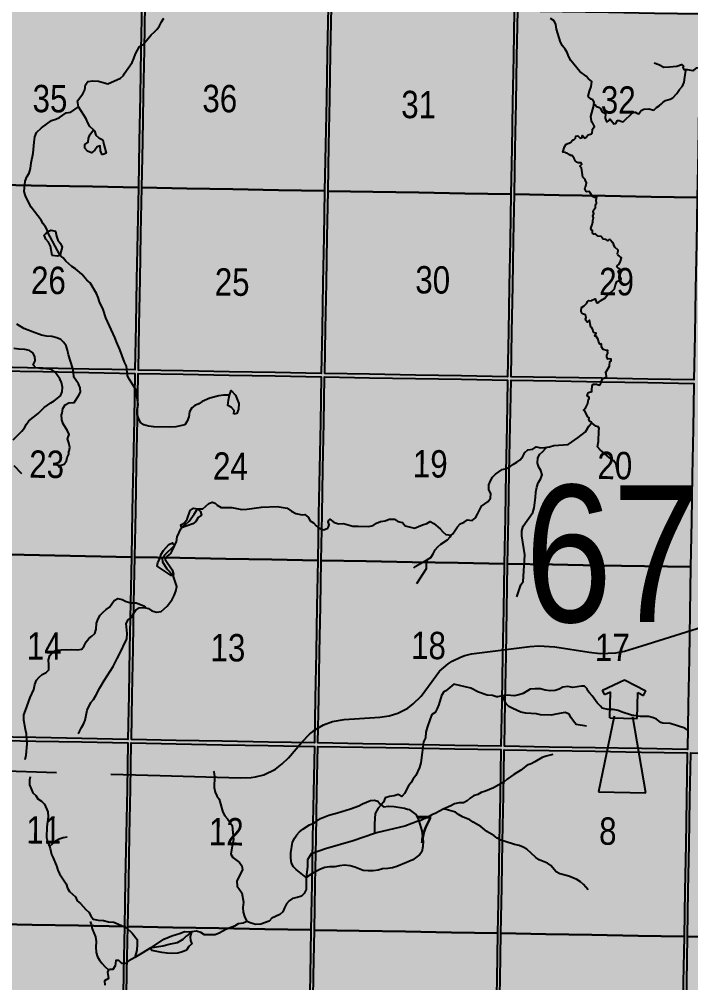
# Model space of a CAD drawing. Extents: x 406396 to 410344, y 6062839 to 6066265.
# Drawn here: x 409938.7 to 410134.6, y 6063626.8 to 6063907.6 of the extents above; entities that cross this region are included whole.
import ezdxf

# ---------------------------------------------------------------- set-up
doc = ezdxf.new("R2010")
doc.units = 0
doc.header["$LTSCALE"] = 5
doc.linetypes.add('DASHED2', pattern=[9.525, 6.35, -3.175])
for name, color, linetype in [('55', 3, 'Continuous'), ('AS-SYMBOL', 7, 'Continuous'), ('Quarters', 8, 'Continuous'), ('RoadSeg', 57, 'DASHED2'), ('T-WATER', 160, 'Continuous')]:
    doc.layers.add(name, color=color, linetype=linetype)
doc.layers.add('ROUTE-MAP-BACKGROUND-H', color=7, linetype='Continuous', true_color=0xf0ebff)
doc.styles.add('120', font='ARIALN.TTF', dxfattribs={"height": 13})

# ---------------------------------------------------------------- blocks, each defined once
blk = doc.blocks.new('TOP')
at = {"layer": '55', "color": 81, "linetype": 'Continuous'}
for p, q in [((-191.015, 238.254), (0, 331.326)), ((0, 331.326), (191.017, 238.253)), ((-172.413, 198.627), (-191.015, 238.254)), ((-172.413, 198.627), (-120.499, 222.996)), ((-120.5, -4.924), (-120.499, 222.996)), ((120.5, -4.924), (120.5, 222.996)), ((120.5, 222.996), (172.413, 198.625)), ((172.413, 198.625), (191.017, 238.253)), ((-120.5, -4.924), (120.5, -4.924))]:
    blk.add_line(p, q, dxfattribs=at)
at = {"layer": '55', "color": 7, "linetype": 'Continuous'}
for p, q in [((-81.811, 11.466), (-207.659, -655.574)), ((207.658, -655.574), (82.336, 8.686)), ((-207.659, -655.574), (207.658, -655.574))]:
    blk.add_line(p, q, dxfattribs=at)

msp = doc.modelspace()

# ---------------------------------------------------------------- hatches: boundary and pattern name
at = {"layer": 'ROUTE-MAP-BACKGROUND-H'}
h = msp.add_hatch(color=256, dxfattribs=at)
h.dxf.hatch_style = 1
h.paths.add_polyline_path([(410258.66, 6063255.58), (410260.58, 6063368.34), (410268.76, 6064233.9), (408843.43, 6064264.01), (408831.79, 6063292.96), (408823.13, 6062965.95), (408855.63, 6062965.09), (408869, 6062964.74), (410253.21, 6062935.45)])

# ---------------------------------------------------------------- linework, layer by layer
at = {"layer": 'Quarters'}
for points in [[(409973.43, 6063858.6), (409960.01, 6063858.86), (409946.59, 6063859.13), (409933.17, 6063859.39), (409920.08, 6063859.65), (409920.34, 6063873.03), (409920.6, 6063886.41), (409920.85, 6063899.8), (409921.11, 6063913.18), (409934.2, 6063912.92), (409947.61, 6063912.65), (409961.03, 6063912.39), (409974.45, 6063912.12), (409974.19, 6063898.74), (409973.94, 6063885.36), (409973.68, 6063871.98)], [(410027.78, 6063857.59), (410014.36, 6063857.84), (410000.94, 6063858.09), (409987.52, 6063858.34), (409974.44, 6063858.58), (409974.69, 6063871.96), (409974.94, 6063885.34), (409975.2, 6063898.72), (409975.45, 6063912.1), (409988.53, 6063911.86), (410001.95, 6063911.62), (410015.36, 6063911.37), (410028.78, 6063911.12), (410028.53, 6063897.74), (410028.28, 6063884.36), (410028.03, 6063870.98)], [(410082.14, 6063856.64), (410068.72, 6063856.88), (410055.3, 6063857.11), (410041.87, 6063857.35), (410028.79, 6063857.58), (410029.04, 6063870.96), (410029.28, 6063884.34), (410029.53, 6063897.72), (410029.78, 6063911.1), (410042.86, 6063910.87), (410056.28, 6063910.64), (410069.7, 6063910.4), (410083.12, 6063910.17), (410082.87, 6063896.79), (410082.63, 6063883.4), (410082.38, 6063870.02)], [(410136.5, 6063855.69), (410123.08, 6063855.92), (410109.65, 6063856.16), (410096.23, 6063856.39), (410083.14, 6063856.62), (410083.39, 6063870), (410083.63, 6063883.39), (410083.88, 6063896.77), (410084.12, 6063910.15), (410097.2, 6063909.92), (410110.62, 6063909.68), (410124.04, 6063909.45), (410137.45, 6063909.21), (410137.22, 6063895.83), (410136.98, 6063882.45), (410136.74, 6063869.07)], [(409973.43, 6063858.6), (409973.18, 6063845.22), (409972.92, 6063831.83), (409972.67, 6063818.45), (409972.42, 6063805.41), (409959, 6063805.67), (409945.57, 6063805.94), (409932.14, 6063806.2), (409919.05, 6063806.46), (409919.3, 6063819.51), (409919.56, 6063832.89), (409919.82, 6063846.27), (409920.08, 6063859.65), (409933.17, 6063859.39), (409946.59, 6063859.13), (409960.01, 6063858.86)], [(410027.78, 6063857.59), (410027.53, 6063844.21), (410027.29, 6063830.83), (410027.04, 6063817.45), (410026.8, 6063804.4), (410013.37, 6063804.65), (409999.94, 6063804.9), (409986.52, 6063805.15), (409973.43, 6063805.39), (409973.67, 6063818.43), (409973.93, 6063831.82), (409974.18, 6063845.2), (409974.44, 6063858.58), (409987.52, 6063858.34), (410000.94, 6063858.09), (410014.36, 6063857.84)], [(410082.14, 6063856.64), (410081.9, 6063843.26), (410081.65, 6063829.88), (410081.41, 6063816.5), (410081.17, 6063803.45), (410067.75, 6063803.68), (410054.32, 6063803.92), (410040.89, 6063804.15), (410027.8, 6063804.38), (410028.04, 6063817.43), (410028.29, 6063830.81), (410028.54, 6063844.19), (410028.79, 6063857.58), (410041.87, 6063857.35), (410055.3, 6063857.11), (410068.72, 6063856.88)], [(410136.5, 6063855.69), (410136.26, 6063842.3), (410136.02, 6063828.92), (410135.78, 6063815.54), (410135.55, 6063802.5), (410122.12, 6063802.73), (410108.7, 6063802.97), (410095.27, 6063803.2), (410082.18, 6063803.43), (410082.41, 6063816.48), (410082.66, 6063829.86), (410082.9, 6063843.24), (410083.14, 6063856.62), (410096.23, 6063856.39), (410109.65, 6063856.16), (410123.08, 6063855.92)], [(409971.39, 6063750.88), (409957.96, 6063751.14), (409944.53, 6063751.41), (409931.1, 6063751.67), (409918, 6063751.93), (409918.26, 6063765.31), (409918.52, 6063778.69), (409918.77, 6063792.08), (409919.03, 6063805.46), (409932.12, 6063805.2), (409945.55, 6063804.93), (409958.98, 6063804.67), (409972.4, 6063804.4), (409972.15, 6063791.02), (409971.9, 6063777.64), (409971.64, 6063764.26)], [(410025.78, 6063749.87), (410012.35, 6063750.12), (409998.92, 6063750.37), (409985.49, 6063750.62), (409972.39, 6063750.86), (409972.65, 6063764.24), (409972.9, 6063777.62), (409973.15, 6063791), (409973.41, 6063804.38), (409986.5, 6063804.14), (409999.93, 6063803.89), (410013.35, 6063803.65), (410026.78, 6063803.4), (410026.53, 6063790.02), (410026.28, 6063776.64), (410026.03, 6063763.25)], [(410080.18, 6063748.92), (410066.75, 6063749.15), (410053.32, 6063749.39), (410039.88, 6063749.63), (410026.79, 6063749.86), (410027.03, 6063763.24), (410027.28, 6063776.62), (410027.53, 6063790), (410027.78, 6063803.38), (410040.87, 6063803.15), (410054.3, 6063802.92), (410067.73, 6063802.68), (410081.15, 6063802.45), (410080.91, 6063789.06), (410080.67, 6063775.68), (410080.42, 6063762.3)], [(410134.58, 6063747.97), (410121.15, 6063748.2), (410107.71, 6063748.44), (410094.28, 6063748.67), (410081.18, 6063748.9), (410081.43, 6063762.28), (410081.67, 6063775.66), (410081.91, 6063789.05), (410082.16, 6063802.43), (410095.25, 6063802.2), (410108.68, 6063801.96), (410122.11, 6063801.73), (410135.53, 6063801.49), (410135.29, 6063788.11), (410135.06, 6063774.73), (410134.82, 6063761.35)], [(409971.39, 6063750.88), (409971.14, 6063737.5), (409970.88, 6063724.11), (409970.63, 6063710.73), (409970.38, 6063697.69), (409956.95, 6063697.95), (409943.51, 6063698.22), (409930.07, 6063698.48), (409916.97, 6063698.74), (409917.22, 6063711.79), (409917.48, 6063725.17), (409917.74, 6063738.55), (409918, 6063751.93), (409931.1, 6063751.67), (409944.53, 6063751.41), (409957.96, 6063751.14)], [(410025.78, 6063749.87), (410025.53, 6063736.49), (410025.29, 6063723.11), (410025.04, 6063709.73), (410024.8, 6063696.68), (410011.36, 6063696.93), (409997.92, 6063697.18), (409984.49, 6063697.43), (409971.39, 6063697.67), (409971.63, 6063710.71), (409971.89, 6063724.1), (409972.14, 6063737.48), (409972.39, 6063750.86), (409985.49, 6063750.62), (409998.92, 6063750.37), (410012.35, 6063750.12)], [(410080.18, 6063748.92), (410079.94, 6063735.54), (410079.69, 6063722.16), (410079.45, 6063708.77), (410079.21, 6063695.73), (410065.78, 6063695.96), (410052.34, 6063696.2), (410038.9, 6063696.43), (410025.8, 6063696.66), (410026.04, 6063709.71), (410026.29, 6063723.09), (410026.54, 6063736.47), (410026.79, 6063749.86), (410039.88, 6063749.63), (410053.32, 6063749.39), (410066.75, 6063749.15)], [(410134.58, 6063747.97), (410134.34, 6063734.58), (410134.1, 6063721.2), (410133.86, 6063707.82), (410133.63, 6063694.77), (410120.2, 6063695.01), (410106.76, 6063695.25), (410093.32, 6063695.48), (410080.22, 6063695.71), (410080.45, 6063708.76), (410080.7, 6063722.14), (410080.94, 6063735.52), (410081.18, 6063748.9), (410094.28, 6063748.67), (410107.71, 6063748.44), (410121.15, 6063748.2)], [(409969.35, 6063643.16), (409955.91, 6063643.42), (409942.47, 6063643.69), (409929.03, 6063643.95), (409915.92, 6063644.21), (409916.18, 6063657.59), (409916.44, 6063670.97), (409916.69, 6063684.36), (409916.95, 6063697.74), (409930.05, 6063697.48), (409943.49, 6063697.21), (409956.93, 6063696.95), (409970.36, 6063696.68), (409970.11, 6063683.3), (409969.86, 6063669.92), (409969.61, 6063656.54)], [(410023.78, 6063642.15), (410010.34, 6063642.4), (409996.9, 6063642.65), (409983.46, 6063642.9), (409970.36, 6063643.14), (409970.61, 6063656.52), (409970.86, 6063669.9), (409971.12, 6063683.28), (409971.37, 6063696.66), (409984.47, 6063696.42), (409997.91, 6063696.17), (410011.34, 6063695.93), (410024.78, 6063695.68), (410024.53, 6063682.3), (410024.28, 6063668.91), (410024.03, 6063655.53)], [(410078.22, 6063641.2), (410064.78, 6063641.43), (410051.34, 6063641.67), (410037.9, 6063641.9), (410024.79, 6063642.13), (410025.04, 6063655.52), (410025.28, 6063668.9), (410025.53, 6063682.28), (410025.78, 6063695.66), (410038.88, 6063695.43), (410052.32, 6063695.2), (410065.76, 6063694.96), (410079.2, 6063694.72), (410078.95, 6063681.34), (410078.71, 6063667.96), (410078.47, 6063654.58)], [(410132.66, 6063640.25), (410119.22, 6063640.48), (410105.78, 6063640.72), (410092.33, 6063640.95), (410079.23, 6063641.18), (410079.47, 6063654.56), (410079.71, 6063667.94), (410079.96, 6063681.33), (410080.2, 6063694.71), (410093.3, 6063694.48), (410106.74, 6063694.24), (410120.18, 6063694.01), (410133.61, 6063693.77), (410133.38, 6063680.39), (410133.14, 6063667.01), (410132.9, 6063653.63)], [(410187.1, 6063639.3), (410173.66, 6063639.53), (410160.22, 6063639.76), (410146.77, 6063640), (410133.67, 6063640.23), (410133.9, 6063653.61), (410134.14, 6063666.99), (410134.38, 6063680.37), (410134.62, 6063693.75), (410147.72, 6063693.52), (410161.16, 6063693.29), (410174.6, 6063693.06), (410188.03, 6063692.82), (410187.8, 6063679.44), (410187.57, 6063666.06), (410187.33, 6063652.68)], [(409969.35, 6063643.16), (409969.1, 6063629.78), (409968.85, 6063616.4), (409968.59, 6063603.15), (409968.34, 6063589.91), (409954.9, 6063590.18), (409941.45, 6063590.44), (409928.01, 6063590.71), (409914.89, 6063590.97), (409915.15, 6063604.21), (409915.4, 6063617.45), (409915.66, 6063630.83), (409915.92, 6063644.21), (409929.03, 6063643.95), (409942.47, 6063643.69), (409955.91, 6063643.42)], [(410023.78, 6063642.15), (410023.54, 6063628.77), (410023.29, 6063615.39), (410023.04, 6063602.1), (410022.8, 6063588.81), (410009.35, 6063589.08), (409995.9, 6063589.36), (409982.46, 6063589.63), (409969.35, 6063589.89), (409969.6, 6063603.14), (409969.85, 6063616.38), (409970.1, 6063629.76), (409970.36, 6063643.14), (409983.46, 6063642.9), (409996.9, 6063642.65), (410010.34, 6063642.4)], [(410078.22, 6063641.2), (410077.98, 6063627.82), (410077.74, 6063614.44), (410077.5, 6063601.15), (410077.25, 6063587.86), (410063.81, 6063588.1), (410050.36, 6063588.33), (410036.91, 6063588.57), (410023.8, 6063588.8), (410024.05, 6063602.08), (410024.29, 6063615.37), (410024.54, 6063628.75), (410024.79, 6063642.13), (410037.9, 6063641.9), (410051.34, 6063641.67), (410064.78, 6063641.43)], [(410132.66, 6063640.25), (410132.42, 6063626.86), (410132.19, 6063613.48), (410131.95, 6063600.19), (410131.71, 6063586.91), (410118.27, 6063587.14), (410104.82, 6063587.38), (410091.37, 6063587.61), (410078.26, 6063587.84), (410078.5, 6063601.13), (410078.74, 6063614.42), (410078.98, 6063627.8), (410079.23, 6063641.18), (410092.33, 6063640.95), (410105.78, 6063640.72), (410119.22, 6063640.48)], [(410187.1, 6063639.3), (410186.87, 6063625.91), (410186.63, 6063612.53), (410186.4, 6063599.25), (410186.17, 6063585.96), (410172.72, 6063586.19), (410159.28, 6063586.43), (410145.83, 6063586.66), (410132.72, 6063586.89), (410132.95, 6063600.18), (410133.19, 6063613.47), (410133.43, 6063626.85), (410133.67, 6063640.23), (410146.77, 6063640), (410160.22, 6063639.76), (410173.66, 6063639.53)]]:
    msp.add_lwpolyline(points, close=True, dxfattribs=at)
at = {"layer": 'RoadSeg'}
msp.add_lwpolyline([(409917.76, 6063689.04), (409979.79, 6063687.15), (410003.12, 6063686.55), (410006.38, 6063686.61), (410007.65, 6063686.78), (410010.04, 6063687.41), (410013.4, 6063689.01), (410015.4, 6063690.54), (410017.26, 6063692.37), (410021.12, 6063696.86), (410023.49, 6063699.36), (410025.12, 6063700.63), (410027.48, 6063701.99), (410030.08, 6063702.92), (410033.47, 6063703.55), (410043.92, 6063704.15), (410046.58, 6063704.59), (410049.15, 6063705.35), (410052.04, 6063706.82), (410053.64, 6063708.05), (410055.9, 6063710.34), (410061.33, 6063717.6), (410063.86, 6063719.76), (410064.99, 6063720.53), (410067.42, 6063721.72), (410068.71, 6063722.16), (410070.61, 6063722.62), (410087.62, 6063724.75), (410090.28, 6063724.95), (410094.97, 6063724.65), (410104.92, 6063723.09), (410108.22, 6063722.72), (410112.74, 6063722.96), (410115.27, 6063723.46), (410120.36, 6063724.95), (410173.45, 6063741.66)], dxfattribs=at)
at = {"layer": 'T-WATER'}
msp.add_line((409950.56, 6063838.82), (409946.86, 6063845.68), dxfattribs=at)
for points in [[(409955.93, 6063882.12), (409955.64, 6063883.85), (409957.17, 6063885.94), (409957.78, 6063887.04), (409957.99, 6063888.56), (409958.7, 6063889.51), (409960.11, 6063889.7), (409961.75, 6063889.58), (409964.51, 6063888.83), (409968.18, 6063890.5), (409969.09, 6063891.26), (409969.27, 6063891.71), (409971.58, 6063895.06), (409972.13, 6063896.23), (409972.55, 6063897.56), (409973.77, 6063899.74), (409974.85, 6063900.28), (409977.14, 6063903.08), (409978.04, 6063903.85), (409978.88, 6063904.73), (409979.62, 6063905.74), (409980.21, 6063906.89), (409980.86, 6063907.95)], [(410106.37, 6063882.92), (410106.38, 6063883.46), (410105.99, 6063884.16), (410105.51, 6063884.34), (410104.73, 6063885.08), (410104.69, 6063885.24), (410105.09, 6063886.7), (410105.51, 6063888.02), (410105.73, 6063889.51), (410104.74, 6063890.32), (410104.08, 6063891.11), (410102.27, 6063892.45), (410099.66, 6063895.67), (410099.07, 6063896.74), (410098.59, 6063897.92), (410097.96, 6063898.98), (410097.22, 6063899.91), (410096.62, 6063900.96), (410095.46, 6063904.72), (410095.22, 6063906.1), (410094.74, 6063907.24), (410093.65, 6063907.86)], [(410123.96, 6063894.94), (410125.32, 6063894.47), (410126.75, 6063893.73), (410128.45, 6063893.74), (410130.53, 6063893.94), (410131.92, 6063894.42), (410132.46, 6063893.98), (410132.26, 6063893.61), (410132.6, 6063892.97), (410133.61, 6063893.05)], [(410133.61, 6063893.05), (410135.17, 6063892.73), (410135.46, 6063892.8), (410136.37, 6063893.49), (410137.99, 6063893.56), (410138.93, 6063892.84), (410139.11, 6063892.85), (410139.7, 6063893.97), (410140.15, 6063894.28), (410140.74, 6063894.9), (410141.51, 6063895.22)], [(410126.16, 6063883.08), (410126.46, 6063883.42), (410127.23, 6063884.01), (410128.58, 6063884.38), (410129.38, 6063884.78), (410130.54, 6063885.99), (410131.3, 6063887.13), (410132.19, 6063888.11), (410132.71, 6063889.3), (410132.85, 6063890.79), (410133.22, 6063892.68), (410133.61, 6063893.05)], [(410105.58, 6063789.85), (410105.6, 6063790.2), (410105.13, 6063790.41), (410104.86, 6063791.1), (410104.98, 6063791.44), (410104.59, 6063791.75), (410104.08, 6063792.66), (410103.75, 6063793.47), (410103.34, 6063793.66), (410103.99, 6063794.43), (410104.54, 6063795.66), (410104.81, 6063796.91), (410104.92, 6063796.95), (410104.97, 6063797.46), (410104.52, 6063797.81), (410104.36, 6063798.09), (410104.8, 6063798.82), (410105.73, 6063799.09), (410105.7, 6063799.62), (410105.8, 6063800.65), (410105.99, 6063801.14), (410106.14, 6063801.3), (410107.12, 6063801.27), (410107.97, 6063800.97), (410108.34, 6063801.54), (410108.88, 6063802.79), (410110.04, 6063803.44), (410109.89, 6063804.33), (410109.77, 6063804.58), (410110.87, 6063806.49), (410111.01, 6063807.92), (410111.41, 6063808.08), (410111.38, 6063808.53), (410111, 6063808.64), (410110.41, 6063808.52), (410110.09, 6063809.21), (410110.09, 6063809.71), (410110.44, 6063810.28), (410110.31, 6063810.77), (410110.42, 6063811.13), (410109.75, 6063811.14), (410109.33, 6063811.24), (410109.06, 6063811.41), (410108.52, 6063812.2), (410108.59, 6063812.89), (410108.1, 6063812.95), (410107.68, 6063813.82), (410107.62, 6063814.33), (410106.98, 6063815.3), (410106.66, 6063815.31), (410107, 6063816.13), (410106.21, 6063816.34), (410106.07, 6063817.14), (410105.7, 6063817.75), (410105.35, 6063818.11), (410105.37, 6063818.35), (410105.02, 6063819.94), (410104.39, 6063819.32), (410103.98, 6063819.91), (410103.93, 6063820.21), (410104.12, 6063820.74), (410103.85, 6063821.45), (410103.04, 6063821.8), (410102.74, 6063822.08), (410102.63, 6063822.54), (410102.77, 6063823.63), (410103.48, 6063824.06), (410104.28, 6063824.85), (410104.46, 6063825.38), (410104.82, 6063825.64), (410105.59, 6063825.56), (410105.78, 6063825.71), (410106.67, 6063826.1), (410107.06, 6063825.11), (410107.36, 6063824.97), (410107.77, 6063825.17), (410108.4, 6063825.65), (410109.49, 6063826.31), (410110.32, 6063827.29), (410111.35, 6063828.06), (410112.4, 6063829.07), (410112.61, 6063830.19), (410113.06, 6063831.2), (410114.22, 6063831.64), (410114.35, 6063831.94), (410114.07, 6063832.28), (410113.83, 6063833.39), (410113.43, 6063834.1), (410114.13, 6063834.7), (410113.68, 6063835.01), (410113.48, 6063834.97), (410113.01, 6063835.46), (410113.19, 6063835.88), (410113.71, 6063836.26), (410114.08, 6063837.08), (410114.37, 6063838.1), (410113.29, 6063838.94), (410113.2, 6063839.32), (410113.47, 6063840.18), (410113.47, 6063840.38), (410112.45, 6063841.19), (410112.13, 6063841.91), (410112.01, 6063842.46), (410111.76, 6063842.52), (410111.25, 6063843.14), (410111.13, 6063843.39), (410110.83, 6063843.41), (410110.44, 6063843.07), (410109.69, 6063843.4), (410109.03, 6063843.54), (410108.51, 6063844.31), (410107.63, 6063844.43), (410106.76, 6063845.06), (410106.3, 6063844.97), (410105.9, 6063845.26), (410105.96, 6063846.04), (410105.68, 6063846.19), (410105.5, 6063846.67), (410105.7, 6063847.55), (410105.81, 6063847.72), (410106.05, 6063848.59), (410106.07, 6063849.03), (410106.27, 6063849.77), (410106.01, 6063850.29), (410106.28, 6063851.02), (410106.16, 6063851.6), (410106.2, 6063851.99), (410106.81, 6063852.73), (410106.79, 6063853.34), (410106.9, 6063853.81), (410107.08, 6063853.9), (410107.01, 6063855.05), (410107.12, 6063855.21), (410107.21, 6063856), (410107.03, 6063856), (410106.49, 6063855.66), (410105.97, 6063855.99), (410105.25, 6063857.08), (410105.1, 6063857.45), (410104.27, 6063857.37), (410104.12, 6063857.42), (410103.71, 6063858.17), (410103.78, 6063858.57), (410103.99, 6063858.98), (410104.23, 6063859.93), (410103.76, 6063860.88), (410103.49, 6063861.21), (410103.12, 6063861.57), (410102.71, 6063864.36), (410102.23, 6063864.84), (410102.8, 6063865.44), (410102.62, 6063865.79), (410101.78, 6063865.83), (410101.26, 6063866.03), (410100.97, 6063866.32), (410100.6, 6063867.1), (410099.99, 6063867.89), (410099.65, 6063867.95), (410099.15, 6063868.18), (410098.56, 6063868.59), (410098.38, 6063868.59), (410098.06, 6063868.83), (410097.29, 6063868.89), (410097.72, 6063870.44), (410098.26, 6063871.28), (410099.51, 6063871.73), (410100.23, 6063872.52), (410100.46, 6063872.52), (410100.94, 6063873.02), (410101.08, 6063873.55), (410101.67, 6063873.67), (410102.34, 6063872.94), (410102.96, 6063873.19), (410102.9, 6063873.55), (410102.99, 6063873.78), (410103.59, 6063873.07), (410103.58, 6063872.96), (410104.02, 6063873.16), (410104.71, 6063873.97), (410105.66, 6063874.26), (410105.84, 6063874.42), (410105.93, 6063875.39), (410105.86, 6063875.5), (410106.51, 6063876.42), (410106.02, 6063877.4), (410105.81, 6063877.55), (410105.6, 6063878.01), (410105.49, 6063879.33), (410106.33, 6063882.55), (410106.37, 6063882.92)], [(410106.37, 6063882.92), (410106.84, 6063882.59), (410107.13, 6063882.26), (410107.94, 6063881.96), (410108.2, 6063881.73), (410108.74, 6063880.66), (410109.7, 6063880.16), (410109.64, 6063878.79), (410109.98, 6063877.87), (410110.18, 6063877.76), (410110.8, 6063878.13), (410110.95, 6063878.57), (410111.08, 6063878.52), (410111.86, 6063877.53), (410112.02, 6063877.14), (410112.7, 6063877.26), (410113.21, 6063878.11), (410113.74, 6063878.17), (410114.19, 6063877.92), (410114.91, 6063877.7), (410117.67, 6063880.46), (410118.38, 6063880.55), (410118.87, 6063880.29), (410119.47, 6063880.1), (410119.89, 6063880.62), (410120.12, 6063881.09), (410120.91, 6063881.42), (410122.39, 6063881.58), (410123.84, 6063881.18), (410123.97, 6063881.2), (410124.58, 6063881.95), (410125.42, 6063882.43), (410126.16, 6063883.08)], [(409946.86, 6063845.68), (409946.88, 6063846.02), (409946.29, 6063847.09), (409945.62, 6063848.05), (409945.03, 6063849.12), (409942.12, 6063852.91), (409941.51, 6063853.94), (409940.47, 6063856.22), (409940.13, 6063857.48), (409940.39, 6063860.49), (409940.88, 6063861.73), (409941.54, 6063862.79), (409941.9, 6063864.19), (409942.12, 6063865.76), (409942.73, 6063868.64), (409942.99, 6063871.86), (409943.18, 6063873.38), (409943.72, 6063874.6), (409945.13, 6063876.01), (409948.06, 6063878.13), (409949.35, 6063878.48), (409950.4, 6063879.06), (409952.37, 6063880.42), (409953.75, 6063880.61), (409955.93, 6063882.12)], [(409960.31, 6063875.42), (409959.29, 6063876.41), (409958.7, 6063877.44), (409958.22, 6063878.6), (409955.93, 6063882.12)], [(409999.97, 6063798.02), (409998.24, 6063798.09), (409996.86, 6063797.89), (409994.27, 6063797.22), (409992.06, 6063796.23), (409991.1, 6063795.52), (409989.92, 6063795.04), (409988.98, 6063794.34), (409988.34, 6063793.25), (409988.13, 6063791.73), (409987.69, 6063790.45), (409987, 6063789.45), (409984.34, 6063788.84), (409982.86, 6063788.69), (409977.91, 6063788.8), (409976.41, 6063789.07), (409975.06, 6063789.44), (409974.09, 6063790.13), (409973.52, 6063791.19), (409973.12, 6063792.42), (409973.1, 6063793.84), (409973.38, 6063795.3), (409973.21, 6063796.72), (409972.91, 6063798.04), (409972.74, 6063799.51), (409970.8, 6063802.62), (409970.29, 6063803.72), (409969.92, 6063806.5), (409969.36, 6063807.64), (409968.06, 6063811.35), (409967.03, 6063813.62), (409966.59, 6063814.86), (409964.97, 6063818.24), (409963.96, 6063820.56), (409963.17, 6063823.04), (409962.12, 6063825.28), (409961.69, 6063826.53), (409961.19, 6063827.67), (409959.31, 6063830.78), (409958.42, 6063831.56), (409956.9, 6063833.34), (409955.06, 6063834.92), (409954.02, 6063835.6), (409953.09, 6063836.35), (409952.24, 6063837.17), (409951.5, 6063838.07), (409950.56, 6063838.82)], [(409950.1, 6063777.12), (409950.56, 6063777.59), (409951.8, 6063777.98), (409952.43, 6063778.92), (409952.63, 6063779.85), (409953.15, 6063780.89), (409953.15, 6063781.2), (409953.05, 6063781.51), (409953.25, 6063781.71), (409953.4, 6063782.8), (409953.13, 6063784.14), (409952.74, 6063785.37), (409953.21, 6063786.61), (409952.7, 6063787.69), (409951.46, 6063789.72), (409951.1, 6063790.89), (409950.98, 6063792.3), (409951.21, 6063792.84), (409951.42, 6063794.22), (409952.1, 6063795.22), (409953.16, 6063795.79), (409954.66, 6063795.92), (409955.94, 6063797.89), (409956.49, 6063798.97), (409956.41, 6063800.19), (409955.96, 6063801.38), (409954.62, 6063803.34), (409954.47, 6063804.77), (409954.16, 6063806.09), (409953.01, 6063809.83), (409952.76, 6063811.21), (409952.32, 6063812.47), (409951.63, 6063813.44), (409950.75, 6063814.26), (409949.63, 6063814.81), (409948.22, 6063815.13), (409946.62, 6063815.29), (409945.14, 6063815.6), (409942.53, 6063816.53), (409940.02, 6063817.53), (409937.92, 6063818.74)], [(409936.88, 6063785.04), (409939.42, 6063787.61), (409940.22, 6063788.5), (409940.79, 6063789.6), (409941.48, 6063790.59), (409944.21, 6063792.76), (409945.94, 6063794.42), (409947.86, 6063795.83), (409948.89, 6063796.41), (409950.72, 6063797.89), (409951.2, 6063799.04), (409951.24, 6063800.44), (409951, 6063801.76), (409950.46, 6063802.82), (409949.12, 6063804.81), (409948.1, 6063805.51), (409946.61, 6063805.75), (409944.97, 6063805.82), (409943.47, 6063806.01), (409942.73, 6063806.92), (409943.27, 6063808.06), (409943.26, 6063809.29), (409942.65, 6063810.36), (409941.68, 6063811.07), (409940.31, 6063811.41), (409938.67, 6063811.5), (409937.08, 6063811.7)], [(410092.72, 6063782.9), (410093.42, 6063783.02), (410094.65, 6063783.42), (410098.86, 6063783.71), (410101.78, 6063785.74), (410103.87, 6063787.39)], [(410103.87, 6063787.39), (410104.83, 6063789), (410105.58, 6063789.85)], [(410113.36, 6063775.35), (410112.8, 6063777.95), (410112.02, 6063779.04), (410110.91, 6063779.81), (410108.15, 6063782.12), (410107.43, 6063783.03), (410107.69, 6063784.55), (410107.74, 6063787.62), (410107.93, 6063788.37), (410107.63, 6063788.84), (410106.87, 6063789.05), (410106.3, 6063789.54), (410105.91, 6063789.78), (410105.58, 6063789.85)], [(410064.69, 6063757.25), (410065.19, 6063757.66), (410066.52, 6063759.71), (410067.37, 6063760.56), (410068.47, 6063761.08), (410069.48, 6063761.71), (410070.82, 6063761.56), (410071.76, 6063762.29), (410072.42, 6063763.36), (410073.51, 6063765.69), (410075.49, 6063767.05), (410076.19, 6063768.07), (410076.27, 6063769.38), (410075.72, 6063770.42), (410075.69, 6063771.88), (410076.16, 6063773.12), (410076.78, 6063774.2), (410077.61, 6063775.05), (410079.57, 6063776.35), (410080.84, 6063776.69), (410081.95, 6063777.23), (410082.85, 6063777.98), (410083.9, 6063778.57), (410084.87, 6063779.24), (410085.62, 6063780.16), (410086.22, 6063781.3), (410087.07, 6063782.13), (410088.5, 6063782.3), (410089.47, 6063782.97), (410090.82, 6063782.71), (410092.05, 6063782.8), (410092.72, 6063782.9)], [(410083.85, 6063739.23), (410085.03, 6063742.75), (410085.68, 6063743.78), (410085.94, 6063746.76), (410086.23, 6063751.51), (410085.34, 6063757.02), (410085.27, 6063758.52), (410085.67, 6063759.85), (410088.5, 6063763.87), (410088.87, 6063765.2), (410089.3, 6063768.23), (410089.41, 6063769.79), (410089.7, 6063771.2), (410090.12, 6063772.54), (410090.78, 6063773.62), (410091.28, 6063774.84), (410090.91, 6063776.08), (410090.31, 6063777.1), (410089.88, 6063778.23), (410089.96, 6063779.83), (410090.6, 6063780.88), (410091.46, 6063781.66), (410092.2, 6063782.52), (410092.72, 6063782.9)], [(409939.41, 6063775.09), (409937.18, 6063777.48)], [(409986.04, 6063759.42), (409987.16, 6063760.36), (409988.26, 6063761.37), (409989.73, 6063763.39), (409990.67, 6063764.94)], [(409990.67, 6063764.94), (409992.21, 6063764.92), (409993.07, 6063765.69), (409993.94, 6063766.52), (409994.99, 6063766.84), (409995.79, 6063766.58), (409996.46, 6063766.04), (409997.62, 6063765.35), (410000.69, 6063765.34), (410003.58, 6063764.73), (410005.1, 6063764.78), (410009.35, 6063765.42), (410013.93, 6063765.61), (410016.88, 6063765.14), (410018.06, 6063764.27), (410019.41, 6063763.6), (410021.19, 6063763.19), (410021.96, 6063763.24), (410022.97, 6063762.54), (410023.52, 6063761.46), (410024.56, 6063760.83), (410025.35, 6063759.94), (410026.36, 6063759.23), (410027.57, 6063758.78), (410028.7, 6063759.29), (410028.92, 6063759.63), (410029.05, 6063760.27), (410028.84, 6063761.11), (410029, 6063761.66), (410029.32, 6063761.88), (410030.54, 6063760.9), (410031.88, 6063760.52), (410033.32, 6063760.62), (410036.01, 6063759.86), (410037.56, 6063759.9), (410040.69, 6063759.73), (410041.96, 6063760.06), (410042.92, 6063760.76), (410044.1, 6063761.2), (410045.48, 6063761.38), (410046.6, 6063761.9), (410048.15, 6063761.92), (410049.15, 6063761.24), (410050.49, 6063760.91), (410051.24, 6063760), (410054.01, 6063759.31), (410056.32, 6063760.25), (410057.58, 6063760.6), (410058.6, 6063761.21), (410059.67, 6063760.67), (410061.44, 6063759.06), (410062.22, 6063758.2), (410063.1, 6063757.43), (410064.69, 6063757.25)], [(409983.92, 6063754.24), (409984.51, 6063755.33), (409984.77, 6063756.75), (409985.8, 6063759.09), (409986.04, 6063759.42)], [(410057.8, 6063750.16), (410058.8, 6063750.78), (410059.46, 6063751.81), (410060.03, 6063752.95), (410060.8, 6063753.83), (410061.68, 6063754.61), (410063.61, 6063755.92), (410064.44, 6063756.77), (410064.69, 6063757.25)], [(409983.56, 6063745.47), (409981.78, 6063747.35), (409980.6, 6063749.41), (409980.51, 6063750.51), (409981.19, 6063751.52), (409983.92, 6063754.24)], [(410053.76, 6063747.73), (410054.23, 6063748.13), (410057.8, 6063750.16)], [(410054.68, 6063743.16), (410057.46, 6063747.55), (410057.48, 6063748.94), (410057.8, 6063750.16)], [(409975.5, 6063736.09), (409976.35, 6063735.86), (409977.34, 6063735.14), (409978.71, 6063734.77), (409980.05, 6063735.04), (409981.83, 6063736.59), (409983.26, 6063738.54), (409983.86, 6063739.67), (409984.36, 6063740.91), (409984.69, 6063742.26), (409983.56, 6063745.47)], [(409940.36, 6063691.88), (409940.67, 6063693.11), (409940.94, 6063696.38), (409940.82, 6063699.32), (409940.48, 6063700.56), (409939.97, 6063703.27), (409940.04, 6063704.83), (409940.44, 6063706.17), (409941.85, 6063709.93), (409942.95, 6063712.24), (409943.18, 6063713.76), (409943.66, 6063714.97), (409944.45, 6063715.84), (409945.39, 6063716.58), (409946.47, 6063717.17), (409947.3, 6063718), (409947.34, 6063719.46), (409947.19, 6063720.91), (409947.63, 6063722.15), (409948.35, 6063723.12), (409949.42, 6063723.7), (409950.87, 6063723.86), (409954, 6063723.91), (409955.64, 6063723.83), (409956.95, 6063723.98), (409957.6, 6063725.01), (409958.18, 6063726.16), (409958.92, 6063727.08), (409959.87, 6063727.78), (409960.69, 6063728.58), (409961.11, 6063729.87), (409961.21, 6063731.58), (409961.65, 6063732.87), (409962.32, 6063733.9), (409963.11, 6063734.78), (409963.99, 6063735.55), (409964.98, 6063736.23), (409966.38, 6063738.19), (409967.39, 6063738.8), (409968.74, 6063738.5), (409969.9, 6063737.93), (409971.21, 6063737.53), (409972.76, 6063737.51), (409974.05, 6063737.07), (409975.21, 6063736.54), (409975.5, 6063736.09)], [(409955.89, 6063699.42), (409956.27, 6063699.98), (409956.81, 6063701.15), (409957.44, 6063702.14), (409957.9, 6063703.35), (409958.45, 6063706.22), (409959.59, 6063708.47), (409960.37, 6063709.37), (409961, 6063710.46), (409962.13, 6063712.73), (409963.44, 6063714.87), (409966.11, 6063718.95), (409967.22, 6063721.31), (409967.84, 6063722.36), (409970.05, 6063726.98), (409970.11, 6063728.61), (409969.86, 6063731.5), (409970.47, 6063732.59), (409971.46, 6063733.26), (409972.03, 6063734.4), (409972.73, 6063735.36), (409973.7, 6063736.05), (409975.09, 6063736.2), (409975.5, 6063736.09)], [(410079.7, 6063710.41), (410078.26, 6063710.15), (410077.93, 6063710.15), (410076.73, 6063710.51), (410075.23, 6063710.59), (410072.66, 6063711.44), (410070.39, 6063712.6), (410065.51, 6063713.8), (410063.15, 6063711.91), (410062.55, 6063711.55), (410061.91, 6063710.5), (410061.12, 6063707.9), (410060.61, 6063706.71), (410060, 6063705.59), (410059.05, 6063704.92), (410058.53, 6063703.75), (410057.66, 6063701.18), (410057.34, 6063699.79), (410057.19, 6063698.16), (410056.64, 6063696.99), (410056.28, 6063693.86), (410055.8, 6063690.9), (410055.47, 6063689.51), (410054.34, 6063687.18), (410053.62, 6063686.21), (410053.01, 6063685.11), (410052.26, 6063684.17), (410051.11, 6063681.95), (410050.29, 6063681.07), (410049.21, 6063681.62), (410048.1, 6063681.26), (410046.69, 6063681.07), (410045.42, 6063680.7), (410044.95, 6063679.45), (410044.24, 6063678.6)], [(410133.83, 6063700.31), (410132.84, 6063700.96), (410128.57, 6063702.36), (410126.43, 6063702.47), (410125.9, 6063702.65), (410124.64, 6063703.56), (410123.73, 6063704), (410122.26, 6063704.37), (410119.93, 6063704.39), (410117.32, 6063704.78), (410114.56, 6063705.61), (410113.38, 6063706.11), (410111.99, 6063706.45), (410110.42, 6063706.43), (410108.75, 6063706.78), (410108.24, 6063707.42), (410107.3, 6063708.38), (410105.8, 6063710.37), (410105.03, 6063711.26), (410104.51, 6063712.01), (410104.35, 6063712.41), (410103.57, 6063713.2), (410102.72, 6063713.19), (410100.23, 6063712.87), (410098.74, 6063713.09), (410097.32, 6063712.91), (410096.23, 6063712.37), (410095.05, 6063711.92), (410093.6, 6063711.82), (410092.1, 6063712.04), (410090.78, 6063712.42), (410089.22, 6063712.46), (410087.77, 6063712.32), (410085.69, 6063711.09), (410084.46, 6063710.67), (410083.06, 6063710.45), (410081.01, 6063710.59), (410080.18, 6063710.51), (410079.7, 6063710.41)], [(410104.19, 6063701.52), (410101.22, 6063702.04), (410100.36, 6063703.04), (410099.69, 6063703.98), (410099.11, 6063705.02), (410097.98, 6063705.52), (410095.22, 6063705.08), (410093.96, 6063704.76), (410090.75, 6063704.9), (410089.57, 6063705.14), (410086.46, 6063705.32), (410085.04, 6063705.66), (410082.66, 6063706.72), (410081.56, 6063707.31), (410080.75, 6063708.05), (410080.51, 6063708.38), (410080.1, 6063709.63), (410079.7, 6063710.41)], [(410094.32, 6063693.27), (410092.38, 6063692.8), (410091.27, 6063692.4), (410089.15, 6063691.16), (410088.01, 6063690.61), (410086.84, 6063690.18), (410084.98, 6063688.75), (410082.97, 6063687.47), (410081.06, 6063686.1), (410080.18, 6063685.38), (410077.05, 6063683.57), (410074.74, 6063682.63), (410073.5, 6063682.2), (410072.44, 6063681.66), (410071.22, 6063681.26), (410070.2, 6063680.61), (410069.32, 6063679.84), (410068.33, 6063679.18), (410066.99, 6063679.25), (410065.68, 6063678.93), (410064.59, 6063678.32), (410062.38, 6063677.37)], [(409941.82, 6063686.81), (409941.62, 6063685.86), (409941.62, 6063684.5), (409942.59, 6063682.17), (409943.51, 6063681.39), (409944.12, 6063680.35), (409945.18, 6063679.69), (409945.99, 6063678.81), (409947.01, 6063676.56), (409947.12, 6063675.14), (409946.7, 6063672.24), (409946.62, 6063669.12), (409946.95, 6063667.93), (409947.46, 6063666.51)], [(409995.35, 6063688.41), (409995.46, 6063688.28), (409995.62, 6063686.87), (409995.52, 6063683.64), (409995.83, 6063682.35), (409996.35, 6063681.26), (409997.01, 6063680.26), (409998.09, 6063676.47), (409998.68, 6063675.46), (409999.43, 6063674.55), (410000.77, 6063672.59), (410001.22, 6063668.43), (410000.87, 6063667.23), (410000.42, 6063664.28), (410001.02, 6063663.25), (410002.96, 6063661.83), (410003.66, 6063660.87), (410003.85, 6063659.65), (410002.62, 6063657.49), (410002.11, 6063656.34), (410002.23, 6063654.9), (410003.61, 6063652.97), (410004.11, 6063650.23), (410003.86, 6063648.74), (410004.04, 6063647.34), (410004.41, 6063646.09), (410005.07, 6063644.6)], [(410044.24, 6063678.6), (410043.41, 6063677.66), (410042.56, 6063676.09), (410042.29, 6063673.12), (410042.32, 6063670.23)], [(410062.38, 6063677.37), (410060.21, 6063676.16), (410059.09, 6063675.74), (410058.04, 6063675.11), (410055.8, 6063674.07), (410055.23, 6063673.97)], [(410104.69, 6063653.89), (410103.35, 6063655.43), (410102.41, 6063656.2), (410101.34, 6063656.86), (410100.18, 6063657.39), (410099, 6063657.81), (410096.45, 6063658.56), (410095.34, 6063659.14), (410093.74, 6063660.9), (410092.79, 6063661.65), (410090.42, 6063662.58), (410089.45, 6063663.25), (410086.73, 6063665.67), (410085.73, 6063666.33), (410084.57, 6063666.8), (410083.13, 6063667.1), (410080.44, 6063667.9), (410079.2, 6063668.37), (410078.16, 6063668.89), (410077.18, 6063669.65), (410075.12, 6063670.84), (410073.35, 6063672.34), (410071.15, 6063673.54), (410070.18, 6063674.26), (410067.96, 6063675.14), (410066.88, 6063675.77), (410065.92, 6063676.49), (410063.26, 6063677.28), (410062.38, 6063677.37)], [(410055.23, 6063673.97), (410051.22, 6063672.45), (410043.27, 6063670.54), (410042.32, 6063670.23)], [(410042.32, 6063670.23), (410036.12, 6063668.16), (410028.01, 6063665.77), (410023.87, 6063664.34), (410022.76, 6063662.59), (410022.76, 6063660.69), (410022.35, 6063657.47)], [(409952.65, 6063669.2), (409951.47, 6063669.02), (409950.28, 6063668.6), (409949.23, 6063668.02), (409947.46, 6063666.51)], [(409947.46, 6063666.51), (409947.64, 6063665.87), (409948.1, 6063664.19), (409948.45, 6063663.34), (409949.5, 6063660.8), (409949.88, 6063659.58), (409950.42, 6063658.56), (409952.34, 6063655.61), (409952.71, 6063654.36), (409953.31, 6063653.34), (409955.12, 6063651.8), (409955.61, 6063650.61), (409956.49, 6063649.82), (409958.08, 6063648.12), (409958.98, 6063647.35), (409959.53, 6063646.25), (409960.24, 6063645.29), (409961.71, 6063645.05), (409963.28, 6063644.9), (409964.69, 6063644.56), (409966.25, 6063644.38), (409969.89, 6063642.84), (409971.58, 6063641.23), (409973.05, 6063639.37), (409973.08, 6063637.9), (409972.94, 6063636.28), (409972.44, 6063634.11)], [(410022.35, 6063657.47), (410022.42, 6063653.93), (410021.84, 6063652.81), (410020.98, 6063652), (410019.77, 6063651.58), (410018.43, 6063651.31), (410017.46, 6063650.61), (410016.65, 6063649.75), (410016.06, 6063648.64), (410015.55, 6063647.42), (410014.67, 6063646.62), (410012.4, 6063645.57), (410011.59, 6063644.7), (410009.16, 6063643.85), (410007.7, 6063643.74), (410006.34, 6063644.12), (410005.07, 6063644.6)], [(409959.38, 6063644.57), (409959.66, 6063643.84), (409959.98, 6063642.52), (409960.88, 6063640.14), (409961.14, 6063638.8), (409961.05, 6063637.15), (409961.06, 6063635.57), (409961.45, 6063634.34), (409962.12, 6063633.3), (409962.85, 6063632.35), (409963.65, 6063631.5), (409964.73, 6063630.57)], [(410005.07, 6063644.6), (410003.97, 6063644.11), (410002.56, 6063643.91), (410001.51, 6063643.29), (409999.11, 6063642.43), (409996.98, 6063641.26), (409995.84, 6063640.77), (409992.74, 6063640.76), (409991.69, 6063641.41), (409990.38, 6063641.8), (409988.88, 6063641.56)], [(409988.88, 6063641.56), (409987.99, 6063640.77), (409987.33, 6063640.3), (409986.43, 6063639.36), (409984.79, 6063638.42), (409982.83, 6063638.03), (409980.56, 6063637.44), (409976.86, 6063636.8)], [(409976.86, 6063636.8), (409974.84, 6063635.6), (409972.44, 6063634.11)], [(409972.44, 6063634.11), (409970.63, 6063633.15), (409969.77, 6063632.36), (409968.56, 6063632.39), (409967.72, 6063633.24), (409966.81, 6063633.27), (409966.62, 6063631.71), (409966.02, 6063630.6), (409965.06, 6063630.61), (409964.73, 6063630.57)], [(409964.73, 6063630.57), (409964.46, 6063629.85), (409964.73, 6063627.96), (409963.54, 6063627.34), (409963.67, 6063626.02)]]:
    msp.add_lwpolyline(points, dxfattribs=at)
for points in [[(409962.89, 6063868.17), (409962.42, 6063869.3), (409962.32, 6063870.72), (409961.41, 6063870.46), (409960.7, 6063869.45), (409959.75, 6063868.74), (409958.57, 6063869.17), (409957.76, 6063870.05), (409957.76, 6063871.12), (409958.74, 6063871.79), (409958.89, 6063872.9), (409959.3, 6063873.96), (409960.31, 6063875.42), (409960.64, 6063875.1), (409961.03, 6063873.86), (409961.91, 6063873.07), (409963.08, 6063872.52), (409963.32, 6063871.12), (409964.04, 6063868.6), (409962.89, 6063868.17)], [(409949.75, 6063838.54), (409948.3, 6063838.76), (409947.77, 6063841.52), (409947.22, 6063842.62), (409946.45, 6063843.56), (409946.26, 6063844.01), (409945.97, 6063844.74), (409946.29, 6063845.09), (409946.77, 6063845.64), (409946.86, 6063845.68), (409947.91, 6063846.16), (409949.27, 6063845.85), (409949.49, 6063844.44), (409949.94, 6063843.25), (409950.67, 6063842.3), (409951.22, 6063841.19), (409950.81, 6063839.85), (409950.56, 6063838.82), (409949.75, 6063838.54)], [(410001.3, 6063792.48), (410001.34, 6063793.55), (410000.59, 6063794.42), (409999.72, 6063794.93), (409999.52, 6063795.05), (409999.75, 6063796.59), (409999.97, 6063798.02), (410000.54, 6063799.42), (410001.76, 6063798.03), (410002.69, 6063795.68), (410002.61, 6063794), (410002.15, 6063792.69), (410001.3, 6063792.48)], [(409986.04, 6063759.42), (409985.86, 6063760.23), (409986.91, 6063760.86), (409987.62, 6063761.88), (409988.53, 6063764.46), (409989.55, 6063765.1), (409990.67, 6063764.94), (409991.53, 6063764.11), (409991.81, 6063763.09), (409990.84, 6063762.38), (409990.21, 6063761.28), (409989.27, 6063760.56), (409986.04, 6063759.42)], [(409983.56, 6063745.47), (409983.03, 6063745.52), (409980.95, 6063746.84), (409978.93, 6063748.25), (409979.06, 6063749.27), (409979.7, 6063750.35), (409979.8, 6063750.75), (409980.05, 6063751.72), (409980.73, 6063752.73), (409982.35, 6063754.51), (409983.37, 6063755.01), (409983.92, 6063754.24), (409982.77, 6063751.9), (409981.83, 6063751.16), (409981.59, 6063750.71), (409981.29, 6063750.13), (409983.29, 6063747.11), (409983.63, 6063745.83), (409983.56, 6063745.47)], [(410022.35, 6063657.47), (410019.46, 6063659.73), (410018.67, 6063660.6), (410018.08, 6063661.67), (410017.88, 6063663.09), (410017.87, 6063664.68), (410018.35, 6063667.71), (410018.95, 6063668.84), (410019.08, 6063669.03), (410019.63, 6063669.87), (410020.42, 6063670.8), (410021.37, 6063671.51), (410023.4, 6063672.8), (410024.33, 6063673.21), (410024.57, 6063673.32), (410025.34, 6063673.8), (410025.59, 6063673.95), (410026.56, 6063674.69), (410028.97, 6063675.57), (410031.54, 6063676.27), (410034.03, 6063677.1), (410035.31, 6063677.46), (410037.74, 6063678.34), (410038.83, 6063678.9), (410041.17, 6063679.89), (410042.35, 6063679.95), (410043.34, 6063679.73), (410043.92, 6063678.93), (410044.24, 6063678.6), (410044.99, 6063678), (410046.39, 6063678.23), (410048.04, 6063678.14), (410051.06, 6063677.66), (410051.96, 6063677.4), (410052.41, 6063677.27), (410054.35, 6063675.83), (410054.95, 6063674.75), (410055.23, 6063673.97), (410056.14, 6063671.03), (410056.46, 6063668.37), (410056.48, 6063668.14), (410056.4, 6063666.48), (410056.16, 6063664.96), (410055.41, 6063664.03), (410053.47, 6063662.63), (410052.34, 6063662.1), (410051.67, 6063661.84), (410048.82, 6063660.7), (410047.56, 6063660.3), (410046.19, 6063660.03), (410044.67, 6063659.93), (410043.4, 6063659.59), (410041.93, 6063659.43), (410040.45, 6063659.39), (410039.01, 6063659.49), (410036.54, 6063660.48), (410035.21, 6063660.87), (410033.58, 6063661), (410032.09, 6063660.85), (410030.77, 6063660.55), (410029.19, 6063660.53), (410027.79, 6063660.32), (410026.56, 6063659.88), (410025.45, 6063659.32), (410025.07, 6063659.1), (410024.05, 6063658.49), (410022.35, 6063657.47)], [(409983.47, 6063635.33), (409981.8, 6063635.4), (409980.26, 6063635.61), (409977.38, 6063636.21), (409976.86, 6063636.8), (409977.88, 6063637.43), (409980.89, 6063639.44), (409983.16, 6063640.47), (409985.71, 6063641.2), (409986.89, 6063641.66), (409988.88, 6063641.56), (409988.56, 6063640.29), (409988.6, 6063639.12), (409989.02, 6063638.08), (409988.11, 6063637.29), (409987.47, 6063636.24), (409986.29, 6063635.77), (409984.98, 6063635.43), (409983.47, 6063635.33)]]:
    msp.add_lwpolyline(points, close=True, dxfattribs=at)

# ---------------------------------------------------------------- block references
at = {"layer": 'AS-SYMBOL', "xscale": 0.03319285928263207, "yscale": 0.03319285928263207, "zscale": 0.03319280828286788, "rotation": 358.8583318495631}
msp.add_blockref('TOP', (410115.01, 6063704.05), dxfattribs=at)

# ---------------------------------------------------------------- texts
at = {"layer": 'RoadSeg', "style": '120'}
for s, height, rotation, p in [('35', 7.978, 359.4504, (409942.52, 6063880.57)), ('36', 7.978, 359.4504, (409992.07, 6063880.59)), ('31', 7.978, 359.4504, (410050.1, 6063878.84)), ('32', 7.978, 359.4504, (410108.34, 6063880.18)), ('26', 7.978, 359.4504, (409942.06, 6063827.61)), ('25', 7.978, 359.4504, (409995.67, 6063827.1)), ('30', 7.978, 359.4504, (410054.2, 6063827.74)), ('29', 7.978, 359.4504, (410107.84, 6063827.23)), ('23', 7.978, 359.4504, (409941.55, 6063773.99)), ('19', 7.978, 359.4504, (410053.48, 6063774.12)), ('24', 7.978, 359.4504, (409995.17, 6063773.44)), ('20', 7.978, 359.4504, (410107.34, 6063773.61)), ('67-2-6', 39.889, 359.9576, (410086.24, 6063731.95)), ('14', 7.978, 359.4504, (409940.82, 6063721)), ('13', 7.978, 359.4504, (409994.44, 6063720.52)), ('18', 7.978, 359.4504, (410052.97, 6063721.16)), ('17', 7.978, 359.4504, (410106.6, 6063720.61)), ('11', 7.978, 359.4504, (409940.69, 6063667.37)), ('7', 7.98, 359.4504, (410054.21, 6063667.49)), ('8', 7.98, 359.4504, (410107.84, 6063667.01)), ('12', 7.978, 359.4504, (409993.94, 6063666.86))]:
    msp.add_text(s, height=height, rotation=rotation, dxfattribs=at).set_placement(p)

doc.saveas('drawing.dxf')
